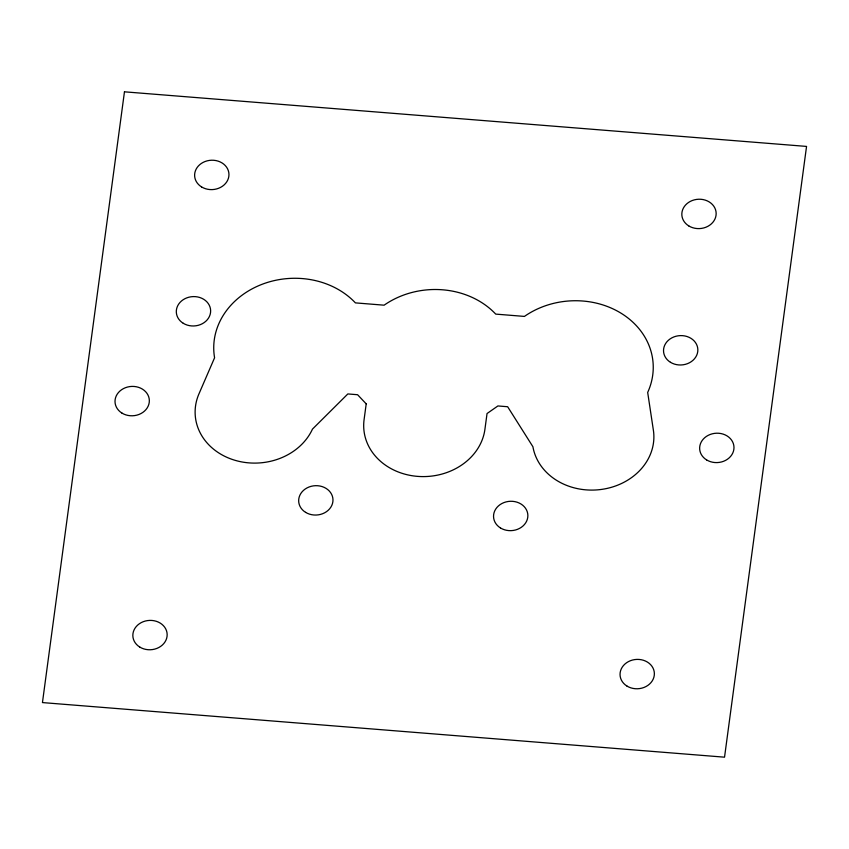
<?xml version="1.0" encoding="UTF-8"?>
<svg xmlns="http://www.w3.org/2000/svg" width="849" height="849" viewBox="0 0 849 849"><rect width="100%" height="100%" fill="white"/><g stroke="black" fill="none" stroke-linecap="round" stroke-linejoin="round"><path stroke-width="1.27" d="M124.463 91.819L42.45 702.579L724.537 757.181L806.55 146.421L124.463 91.819M366.206 403.869L364.083 419.661A60.852 52.054 -4 0 0 417.538 476.374A60.852 52.054 -4 0 0 484.917 429.339L487.039 413.537L497.907 405.949L507.649 406.735L532.917 446.744A60.852 52.054 -4 0 0 601.983 489.353A60.852 52.054 -4 0 0 653.231 429.244L647.681 392.44A79.498 68.005 -4 0 0 621.15 313.27A79.498 68.005 -4 0 0 524.427 316.412L495.731 314.109A79.498 68.005 -4 0 0 384.109 305.184L355.413 302.881A79.498 68.005 -4 0 0 261.588 284.489A79.498 68.005 -4 0 0 214.585 357.769L199.377 392.907A60.852 52.054 -4 0 0 233.56 459.861A60.852 52.054 -4 0 0 312.474 429.106L347.846 393.936L357.588 394.721L366.206 403.869M688.772 225.919A17.182 14.688 -4 0 0 716.047 215.285A17.182 14.688 -4 0 0 692.179 200.555A17.182 14.688 -4 0 0 688.772 225.919M201.563 186.918A17.182 14.688 -4 0 0 228.848 176.284A17.182 14.688 -4 0 0 204.97 161.554A17.182 14.688 -4 0 0 201.563 186.918M139.777 647.076A17.182 14.688 -4 0 0 167.051 636.442A17.182 14.688 -4 0 0 143.184 621.723A17.182 14.688 -4 0 0 139.777 647.076M626.976 686.077A17.182 14.688 -4 0 0 654.261 675.454A17.182 14.688 -4 0 0 630.383 660.724A17.182 14.688 -4 0 0 626.976 686.077M500.475 527.961A17.182 14.688 -4 0 0 527.76 517.328A17.182 14.688 -4 0 0 503.882 502.608A17.182 14.688 -4 0 0 500.475 527.961M305.598 512.361A17.182 14.688 -4 0 0 332.872 501.727A17.182 14.688 -4 0 0 309.004 487.008A17.182 14.688 -4 0 0 305.598 512.361M121.948 413.092A17.182 14.688 -4 0 0 149.233 402.468A17.182 14.688 -4 0 0 125.355 387.738A17.182 14.688 -4 0 0 121.948 413.092M706.591 459.903A17.182 14.688 -4 0 0 733.876 449.27A17.182 14.688 -4 0 0 709.997 434.539A17.182 14.688 -4 0 0 706.591 459.903M670.455 362.29A17.182 14.688 -4 0 0 697.74 351.656A17.182 14.688 -4 0 0 673.862 336.936A17.182 14.688 -4 0 0 670.455 362.29M183.257 323.289A17.182 14.688 -4 0 0 210.531 312.655A17.182 14.688 -4 0 0 186.653 297.925A17.182 14.688 -4 0 0 183.257 323.289"/></g></svg>
